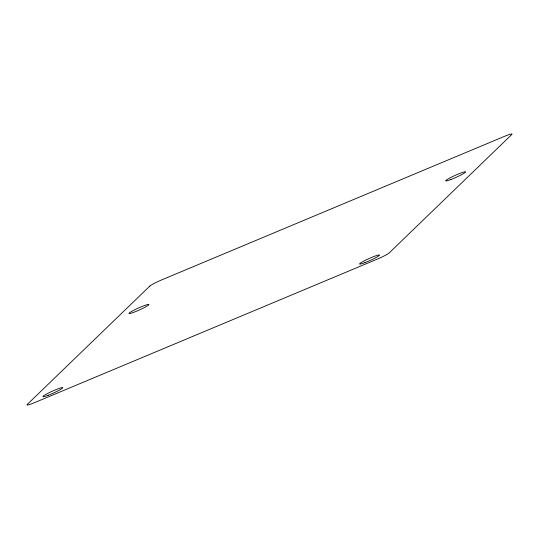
<?xml version="1.0" encoding="UTF-8"?>
<svg xmlns="http://www.w3.org/2000/svg" width="539" height="539" viewBox="0 0 539 539"><rect width="100%" height="100%" fill="white"/><g stroke="black" fill="none" stroke-linecap="round" stroke-linejoin="round"><path stroke-width="0.81" d="M149.802 286.088L27.193 404.506A10.908 1.085 -24.3 0 0 34.664 402.593L377.273 259.124A10.908 1.085 -24.3 0 0 389.198 252.912L511.807 134.494A10.908 1.085 -24.3 0 0 504.336 136.407L161.727 279.876A10.908 1.085 -24.3 0 0 149.802 286.088M148.751 304.757L148.097 305.35A10.908 1.085 -24.3 0 1 137.64 310.747L135.127 311.785A10.908 1.085 -24.3 0 1 129.38 312.903A10.908 1.085 -24.3 0 1 140.982 306.913A10.908 1.085 -24.3 0 1 148.751 304.757M48.126 395.289A10.908 1.085 -24.3 0 0 62.733 387.682A10.908 1.085 -24.3 0 0 47.506 393.517A10.908 1.085 -24.3 0 0 48.126 395.289M364.883 262.648A10.908 1.085 -24.3 0 0 379.483 255.041A10.908 1.085 -24.3 0 0 364.256 260.869A10.908 1.085 -24.3 0 0 364.883 262.648M450.968 179.5A10.921 1.085 -24.3 0 0 465.588 171.88A10.921 1.085 -24.3 0 0 450.341 177.722A10.921 1.085 -24.3 0 0 450.968 179.5"/></g></svg>
